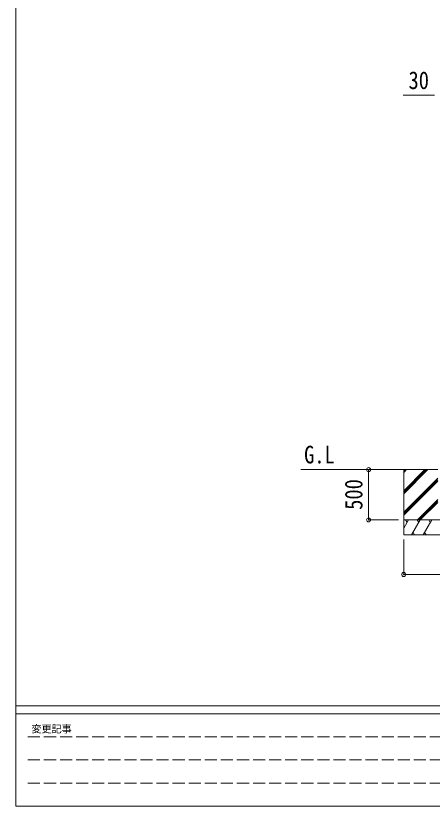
# Model space of a CAD drawing. Units: millimetres at full size, sheet at 1:40. Extents: x -11243 to 11243, y -7760 to 7760.
# Drawn here: x -11243 to -7101, y -7760 to 105 of the extents above; entities that cross this region are included whole.
import ezdxf
from ezdxf.enums import TextEntityAlignment as Align

# ---------------------------------------------------------------- set-up
doc = ezdxf.new("R2010")
doc.units = ezdxf.units.MM
doc.header["$LTSCALE"] = 40
doc.header["$PDMODE"] = 32
doc.header["$PDSIZE"] = 40
doc.linetypes.add('DASHED3', pattern=[4, 3, -1])
for name, color, linetype, lineweight in [('0-3_ELV2', 7, 'Continuous', 9), ('0-6_OTH_LINE', 6, 'Continuous', 9), ('F-0_240', 7, 'Continuous', 9)]:
    doc.layers.add(name, color=color, linetype=linetype, lineweight=lineweight)
doc.styles.add('ＭＳ ゴシック', font='')
doc.styles.get('ＭＳ ゴシック').set_extended_font_data('MS Gothic')

msp = doc.modelspace()

# ---------------------------------------------------------------- linework, layer by layer
at = {"layer": '0-3_ELV2', "color": 6}
for p, q in [((-7077.03, -685.22), (-7390.36, -685.22)), ((-7733.53, -4411.05), (-7434.53, -4411.05)), ((-7733.53, -4911.05), (-7434.53, -4911.05)), ((-7383.53, -5454.59), (-7383.53, -5105.59))]:
    msp.add_line(p, q, dxfattribs=at)
at = {"layer": '0-3_ELV2'}
for p, q in [((-7046.03, -4411.05), (-8407.13, -4411.05)), ((-7383.53, -4424.29), (-7370.29, -4411.05)), ((-7383.53, -4438.43), (-7356.14, -4411.05)), ((-7383.53, -4650.56), (-7144.01, -4411.05)), ((-7383.53, -4636.42), (-7158.15, -4411.05)), ((-7383.53, -4622.28), (-7172.3, -4411.05)), ((-7383.53, -4411.05), (-7383.53, -5061.05)), ((-7383.53, -4834.41), (-7046.03, -4496.91)), ((-7383.53, -4848.55), (-7046.03, -4511.05)), ((-7383.53, -4862.7), (-7046.03, -4525.2)), ((-7248.04, -4911.05), (-7046.03, -4709.04)), ((-7233.89, -4911.05), (-7046.03, -4723.19)), ((-7219.75, -4911.05), (-7046.03, -4737.33)), ((-7383.53, -4994.88), (-7335.13, -4911.05)), ((-6583.53, -4911.05), (-7383.53, -4911.05)), ((-7350.13, -4937.03), (-7365.13, -4911.05)), ((-7306.26, -5061.05), (-7219.66, -4911.05)), ((-7234.66, -4937.03), (-7249.66, -4911.05)), ((-7190.79, -5061.05), (-7104.19, -4911.05)), ((-7119.19, -4937.03), (-7134.19, -4911.05)), ((-7383.53, -5061.05), (-6583.53, -5061.05)), ((-7291.26, -5035.07), (-7276.26, -5061.05)), ((-7175.79, -5035.07), (-7160.79, -5061.05))]:
    msp.add_line(p, q, dxfattribs=at)
at = {"layer": '0-3_ELV2', "color": 6}
msp.add_lwpolyline([(-7383.53, -5454.59), (-6583.53, -5454.59), (-6583.53, -5105.59)], dxfattribs=at)
for p in [(-7733.53, -4411.05), (-7733.53, -4911.05), (-7383.53, -5454.59)]:
    msp.add_point(p, dxfattribs=at)
at = {"layer": '0-6_OTH_LINE'}
msp.add_line((-7733.53, -4911.05), (-7733.53, -4411.05), dxfattribs=at)
at = {"layer": 'F-0_240', "color": 5}
for p, q in [((-11242.74, 7760), (-11242.74, -7760)), ((-11242.74, -6760), (10677.26, -6760)), ((-11242.74, -6840), (7121.58, -6840)), ((-11242.74, -7760), (10677.26, -7760))]:
    msp.add_line(p, q, dxfattribs=at)
at = {"layer": 'F-0_240', "color": 4, "linetype": 'DASHED3'}
for p, q in [((-11122.75, -7070), (-4718.42, -7070)), ((-11122.75, -7300), (-4718.42, -7300)), ((-11122.75, -7530), (-4718.42, -7530))]:
    msp.add_line(p, q, dxfattribs=at)

# ---------------------------------------------------------------- texts
at = {"layer": '0-3_ELV2', "style": 'ＭＳ ゴシック', "width": 0.85}
for s, p in [('30', (-7336.19, -677.13)), ('G.L', (-8375.01, -4402.19))]:
    msp.add_text(s, height=176, dxfattribs=at).set_placement(p, align=Align.BOTTOM_LEFT)
msp.add_text('500', height=176, rotation=90, dxfattribs=at).set_placement((-7741.53, -4811.05), align=Align.BOTTOM_LEFT)
at = {"layer": 'F-0_240', "style": 'ＭＳ ゴシック'}
msp.add_text('変更記事', height=73.31, dxfattribs=at).set_placement((-11086.44, -7050), align=Align.BOTTOM_LEFT)

doc.saveas('drawing.dxf')
